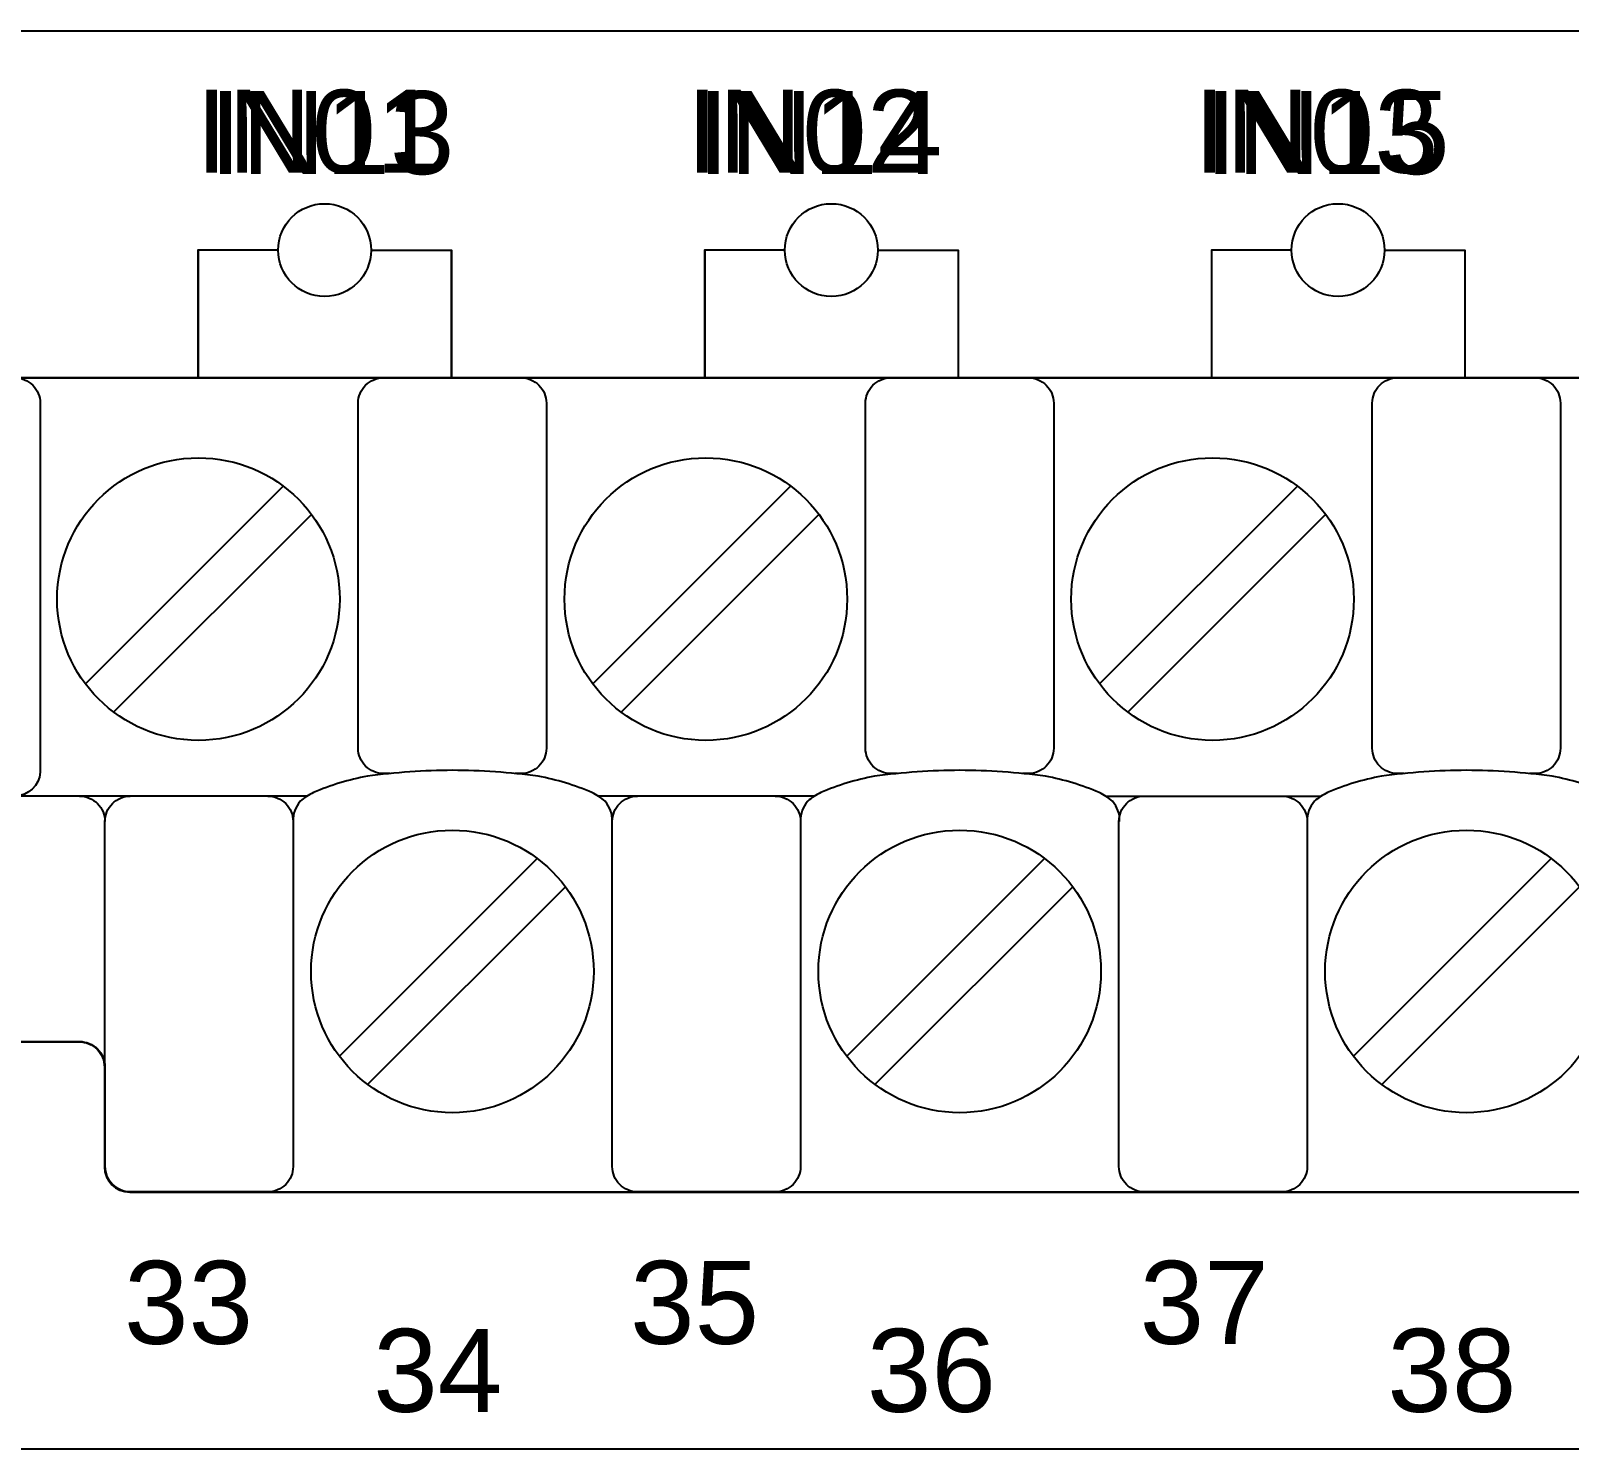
# Model space of a CAD drawing. Extents: x 1 to 47, y 1 to 34.6.
# Drawn here: x 38.675 to 40.497, y 10.856 to 12.536 of the extents above; entities that cross this region are included whole.
import ezdxf

# ---------------------------------------------------------------- set-up
doc = ezdxf.new("R2010")
doc.units = 0
doc.header["$MEASUREMENT"] = 0
for name, color, linetype in [('8_1__0__EMPTY_IO_BOARD_POS', 7, 'CONTINUOUS'), ('8_2__2___8__OPTOISOLATED_I', 7, 'CONTINUOUS'), ('8_3__7___8__OPTOISOLATED_I', 7, 'CONTINUOUS'), ('8_4__C___18__COMMON____6__', 7, 'CONTINUOUS'), ('8_5__D___18__COMMON____6__', 7, 'CONTINUOUS'), ('8_6__E___8__OPTOISOLATED_I', 7, 'CONTINUOUS'), ('8_7__4___18__COMMON____6__', 7, 'CONTINUOUS'), ('8_8__8___8__OPTOISOLATED_I', 7, 'CONTINUOUS'), ('9_0______DWG_', 7, 'CONTINUOUS')]:
    doc.layers.add(name, color=color, linetype=linetype)
doc.styles.add('ARIAL', font='arial.ttf')

msp = doc.modelspace()

# ---------------------------------------------------------------- linework, layer by layer
at = {"layer": '8_1__0__EMPTY_IO_BOARD_POS'}
msp.add_lwpolyline([(38.7624, 11.3088), (38.7624, 11.1908, 0.414213), (38.7924, 11.1608), (43.7743, 11.1608, 0.414214), (43.8043, 11.1908), (43.8043, 11.5038), (43.8952, 11.7486, 0.480048), (43.7501, 11.9468), (43.5159, 11.9468, -0.414214), (43.4859, 11.9768), (43.4859, 12.0949, 0.414212), (43.4559, 12.1249), (43.4559, 12.125), (38.4749, 12.125, 0.414215), (38.4449, 12.095), (38.445, 11.7821), (38.354, 11.5374, 0.47859), (38.4991, 11.3388), (38.7324, 11.3388, -0.414214)], format="xyb", close=True, dxfattribs=at)
at = {"layer": '8_2__2___8__OPTOISOLATED_I'}
for points in [[(38.9681, 12.2765), (38.8732, 12.2765), (38.8732, 12.1253)], [(39.0781, 12.2765), (39.1732, 12.2765), (39.1732, 12.1253)], [(39.5681, 12.2765), (39.4732, 12.2765), (39.4732, 12.1253)], [(39.6781, 12.2765), (39.7732, 12.2765), (39.7732, 12.1253)], [(40.1681, 12.2765), (40.0732, 12.2765), (40.0732, 12.1253)], [(40.2781, 12.2765), (40.3732, 12.2765), (40.3732, 12.1253)], [(38.9741, 11.997), (38.7399, 11.7628)], [(39.5748, 11.997), (39.3407, 11.7628)], [(40.1749, 11.997), (39.9407, 11.7628)], [(39.0075, 11.9635), (38.7733, 11.7294)], [(39.6083, 11.9635), (39.3741, 11.7294)], [(40.2083, 11.9635), (39.9741, 11.7294)], [(39.6031, 11.6299), (39.3472, 11.6299)], [(39.948, 11.6299), (40.2031, 11.6299)], [(39.2747, 11.556), (39.0406, 11.3218)], [(39.8755, 11.556), (39.6413, 11.3218)], [(40.4755, 11.556), (40.2413, 11.3218)], [(39.3082, 11.5225), (39.074, 11.2884)], [(39.9089, 11.5225), (39.6747, 11.2884)], [(40.5089, 11.5225), (40.2748, 11.2884)]]:
    msp.add_lwpolyline(points, dxfattribs=at)
msp.add_lwpolyline([(38.763, 11.3092), (38.763, 11.1912, 0.414213), (38.793, 11.1612), (43.7748, 11.1611, 0.414214), (43.8048, 11.1911), (43.8048, 11.5042), (43.8957, 11.7489, 0.480048), (43.7507, 11.9471), (43.5165, 11.9471, -0.414214), (43.4865, 11.9771), (43.4865, 12.0953, 0.414212), (43.4565, 12.1253), (43.4565, 12.1253), (38.4754, 12.1253, 0.414215), (38.4454, 12.0954), (38.4455, 11.7825), (38.3546, 11.5377, 0.47859), (38.4996, 11.3392), (38.733, 11.3392, -0.414214)], format="xyb", close=True, dxfattribs=at)
for points in [[(39.0023, 11.6299), (38.6442, 11.6299), (38.4583, 11.7197, -0.241986), (38.4454, 11.7396), (38.4454, 12.0953, -0.422157), (38.4721, 12.1252), (38.6564, 12.1253, -0.414214), (38.6864, 12.0953), (38.6864, 11.6582, -0.390527), (38.6564, 11.6299)], [(39.1007, 11.6566), (39.0928, 11.6566, -0.414214), (39.0628, 11.6866), (39.0628, 12.0953, -0.414214), (39.0928, 12.1253), (39.2557, 12.1253, -0.414214), (39.2857, 12.0953), (39.2857, 11.6866, -0.414214), (39.2557, 11.6566), (39.2488, 11.6566)], [(39.7015, 11.6566), (39.6936, 11.6566, -0.414214), (39.6636, 11.6866), (39.6636, 12.0953, -0.414214), (39.6936, 12.1253), (39.8564, 12.1253, -0.414214), (39.8864, 12.0953), (39.8864, 11.6866, -0.414214), (39.8564, 11.6566), (39.8496, 11.6566)], [(40.3015, 11.6566), (40.2936, 11.6566, -0.414214), (40.2636, 11.6866), (40.2636, 12.0953, -0.414214), (40.2936, 12.1253), (40.4564, 12.1253, -0.414214), (40.4864, 12.0953), (40.4864, 11.6866, -0.414214), (40.4564, 11.6566), (40.4496, 11.6566)], [(39.3637, 11.5999, 0.191033), (39.3552, 11.6238, 0.081668), (39.3396, 11.634, 0.0591), (39.2759, 11.6533, 0.034646), (39.1744, 11.6604, 0.03436), (39.0737, 11.6533, 0.0591), (39.01, 11.634, 0.081668), (38.9943, 11.6238, 0.191033), (38.9858, 11.5999)], [(39.9645, 11.5999, 0.191033), (39.956, 11.6238, 0.081668), (39.9403, 11.634, 0.0591), (39.8766, 11.6533, 0.034646), (39.7751, 11.6604, 0.03436), (39.6744, 11.6533, 0.0591), (39.6107, 11.634, 0.081668), (39.5951, 11.6238, 0.191033), (39.5866, 11.5999)], [(40.5645, 11.5999, 0.191033), (40.556, 11.6238, 0.081668), (40.5404, 11.634, 0.0591), (40.4766, 11.6533, 0.034646), (40.3751, 11.6604, 0.03436), (40.2744, 11.6533, 0.0591), (40.2107, 11.634, 0.081668), (40.1951, 11.6238, 0.191033), (40.1866, 11.5999)], [(38.733, 11.6299, -0.414214), (38.763, 11.5999)], [(38.9558, 11.6299, -0.414214), (38.9858, 11.5999), (38.9858, 11.1912, -0.414214), (38.9558, 11.1612), (38.793, 11.1612, -0.414214), (38.763, 11.1912), (38.763, 11.5999, -0.414214), (38.793, 11.6299)], [(39.5566, 11.6299, -0.414214), (39.5866, 11.5999), (39.5866, 11.1912, -0.414214), (39.5566, 11.1612), (39.3937, 11.1612, -0.414214), (39.3637, 11.1912), (39.3637, 11.5999, -0.414214), (39.3937, 11.6299)], [(40.1566, 11.6299, -0.414214), (40.1866, 11.5999), (40.1866, 11.1912, -0.414214), (40.1566, 11.1612), (39.9937, 11.1612, -0.414214), (39.9637, 11.1912), (39.9637, 11.5999, -0.414214), (39.9937, 11.6299)]]:
    msp.add_lwpolyline(points, format="xyb", dxfattribs=at)
for centre, radius in [((39.0231, 12.2765), 0.055), ((39.6231, 12.2765), 0.055), ((40.2231, 12.2765), 0.055), ((38.8737, 11.8632), 0.1673), ((39.4745, 11.8632), 0.1673), ((40.0745, 11.8632), 0.1673), ((39.1744, 11.4222), 0.1673), ((39.7751, 11.4222), 0.1673), ((40.3751, 11.4222), 0.1673)]:
    msp.add_circle(centre, radius, dxfattribs=at)
at = {"layer": '8_3__7___8__OPTOISOLATED_I'}
for points in [[(38.9681, 12.2765), (38.8731, 12.2765), (38.8731, 12.1253)], [(39.0781, 12.2765), (39.1731, 12.2765), (39.1731, 12.1253)], [(39.5681, 12.2765), (39.4731, 12.2765), (39.4731, 12.1253)], [(39.6781, 12.2765), (39.7731, 12.2765), (39.7731, 12.1253)], [(40.1681, 12.2765), (40.0731, 12.2765), (40.0731, 12.1253)], [(40.2781, 12.2765), (40.3731, 12.2765), (40.3731, 12.1253)], [(38.9741, 11.997), (38.7399, 11.7628)], [(39.5748, 11.997), (39.3407, 11.7628)], [(40.1749, 11.997), (39.9407, 11.7628)], [(39.0075, 11.9635), (38.7733, 11.7294)], [(39.6083, 11.9635), (39.3741, 11.7294)], [(40.2083, 11.9635), (39.9741, 11.7294)], [(39.6031, 11.6299), (39.3472, 11.6299)], [(39.948, 11.6299), (40.2031, 11.6299)], [(39.2747, 11.556), (39.0406, 11.3218)], [(39.8755, 11.556), (39.6413, 11.3218)], [(40.4755, 11.556), (40.2413, 11.3218)], [(39.3082, 11.5225), (39.074, 11.2884)], [(39.9089, 11.5225), (39.6747, 11.2884)], [(40.5089, 11.5225), (40.2748, 11.2884)]]:
    msp.add_lwpolyline(points, dxfattribs=at)
msp.add_lwpolyline([(38.763, 11.3092), (38.763, 11.1912, 0.414213), (38.793, 11.1612), (43.7748, 11.1611, 0.414214), (43.8048, 11.1911), (43.8048, 11.5042), (43.8957, 11.7489, 0.480048), (43.7507, 11.9471), (43.5165, 11.9471, -0.414214), (43.4865, 11.9771), (43.4865, 12.0953, 0.414212), (43.4565, 12.1253), (43.4565, 12.1253), (38.4754, 12.1253, 0.414215), (38.4454, 12.0954), (38.4455, 11.7825), (38.3546, 11.5377, 0.47859), (38.4996, 11.3392), (38.733, 11.3392, -0.414214)], format="xyb", close=True, dxfattribs=at)
for points in [[(39.0023, 11.6299), (38.6442, 11.6299), (38.4583, 11.7197, -0.241986), (38.4454, 11.7396), (38.4454, 12.0953, -0.422157), (38.4721, 12.1252), (38.6564, 12.1253, -0.414214), (38.6864, 12.0953), (38.6864, 11.6582, -0.390527), (38.6564, 11.6299)], [(39.1007, 11.6566), (39.0928, 11.6566, -0.414214), (39.0628, 11.6866), (39.0628, 12.0953, -0.414214), (39.0928, 12.1253), (39.2557, 12.1253, -0.414214), (39.2857, 12.0953), (39.2857, 11.6866, -0.414214), (39.2557, 11.6566), (39.2488, 11.6566)], [(39.7015, 11.6566), (39.6936, 11.6566, -0.414214), (39.6636, 11.6866), (39.6636, 12.0953, -0.414214), (39.6936, 12.1253), (39.8564, 12.1253, -0.414214), (39.8864, 12.0953), (39.8864, 11.6866, -0.414214), (39.8564, 11.6566), (39.8496, 11.6566)], [(40.3015, 11.6566), (40.2936, 11.6566, -0.414214), (40.2636, 11.6866), (40.2636, 12.0953, -0.414214), (40.2936, 12.1253), (40.4564, 12.1253, -0.414214), (40.4864, 12.0953), (40.4864, 11.6866, -0.414214), (40.4564, 11.6566), (40.4496, 11.6566)], [(39.3637, 11.5999, 0.191033), (39.3552, 11.6238, 0.081668), (39.3396, 11.634, 0.0591), (39.2759, 11.6533, 0.034646), (39.1744, 11.6604, 0.03436), (39.0737, 11.6533, 0.0591), (39.01, 11.634, 0.081668), (38.9943, 11.6238, 0.191033), (38.9858, 11.5999)], [(39.9645, 11.5999, 0.191033), (39.956, 11.6238, 0.081668), (39.9403, 11.634, 0.0591), (39.8766, 11.6533, 0.034646), (39.7751, 11.6604, 0.03436), (39.6744, 11.6533, 0.0591), (39.6107, 11.634, 0.081668), (39.5951, 11.6238, 0.191033), (39.5866, 11.5999)], [(40.5645, 11.5999, 0.191033), (40.556, 11.6238, 0.081668), (40.5404, 11.634, 0.0591), (40.4766, 11.6533, 0.034646), (40.3751, 11.6604, 0.03436), (40.2744, 11.6533, 0.0591), (40.2107, 11.634, 0.081668), (40.1951, 11.6238, 0.191033), (40.1866, 11.5999)], [(38.733, 11.6299, -0.414214), (38.763, 11.5999)], [(38.9558, 11.6299, -0.414214), (38.9858, 11.5999), (38.9858, 11.1912, -0.414214), (38.9558, 11.1612), (38.793, 11.1612, -0.414214), (38.763, 11.1912), (38.763, 11.5999, -0.414214), (38.793, 11.6299)], [(39.5566, 11.6299, -0.414214), (39.5866, 11.5999), (39.5866, 11.1912, -0.414214), (39.5566, 11.1612), (39.3937, 11.1612, -0.414214), (39.3637, 11.1912), (39.3637, 11.5999, -0.414214), (39.3937, 11.6299)], [(40.1566, 11.6299, -0.414214), (40.1866, 11.5999), (40.1866, 11.1912, -0.414214), (40.1566, 11.1612), (39.9937, 11.1612, -0.414214), (39.9637, 11.1912), (39.9637, 11.5999, -0.414214), (39.9937, 11.6299)]]:
    msp.add_lwpolyline(points, format="xyb", dxfattribs=at)
for centre, radius in [((39.0231, 12.2765), 0.055), ((39.6231, 12.2765), 0.055), ((40.2231, 12.2765), 0.055), ((38.8737, 11.8632), 0.1673), ((39.4745, 11.8632), 0.1673), ((40.0745, 11.8632), 0.1673), ((39.1744, 11.4222), 0.1673), ((39.7751, 11.4222), 0.1673), ((40.3751, 11.4222), 0.1673)]:
    msp.add_circle(centre, radius, dxfattribs=at)
at = {"layer": '8_4__C___18__COMMON____6__'}
for points in [[(38.9681, 12.2765), (38.8731, 12.2765), (38.8731, 12.1253)], [(39.0781, 12.2765), (39.1731, 12.2765), (39.1731, 12.1253)], [(39.5681, 12.2765), (39.4731, 12.2765), (39.4731, 12.1253)], [(39.6781, 12.2765), (39.7731, 12.2765), (39.7731, 12.1253)], [(40.1681, 12.2765), (40.0731, 12.2765), (40.0731, 12.1253)], [(40.2781, 12.2765), (40.3731, 12.2765), (40.3731, 12.1253)], [(38.9741, 11.997), (38.7399, 11.7628)], [(39.5748, 11.997), (39.3407, 11.7628)], [(40.1749, 11.997), (39.9407, 11.7628)], [(39.0075, 11.9635), (38.7733, 11.7294)], [(39.6083, 11.9635), (39.3741, 11.7294)], [(40.2083, 11.9635), (39.9741, 11.7294)], [(39.6031, 11.6299), (39.3472, 11.6299)], [(39.948, 11.6299), (40.2031, 11.6299)], [(39.2747, 11.556), (39.0406, 11.3218)], [(39.8755, 11.556), (39.6413, 11.3218)], [(40.4755, 11.556), (40.2413, 11.3218)], [(39.3082, 11.5225), (39.074, 11.2884)], [(39.9089, 11.5225), (39.6747, 11.2884)], [(40.5089, 11.5225), (40.2748, 11.2884)]]:
    msp.add_lwpolyline(points, dxfattribs=at)
msp.add_lwpolyline([(38.763, 11.3092), (38.763, 11.1912, 0.414213), (38.793, 11.1612), (43.7748, 11.1611, 0.414214), (43.8048, 11.1911), (43.8048, 11.5042), (43.8957, 11.7489, 0.480048), (43.7507, 11.9471), (43.5165, 11.9471, -0.414214), (43.4865, 11.9771), (43.4865, 12.0953, 0.414212), (43.4565, 12.1253), (43.4565, 12.1253), (38.4754, 12.1253, 0.414215), (38.4454, 12.0954), (38.4455, 11.7825), (38.3546, 11.5377, 0.47859), (38.4996, 11.3392), (38.733, 11.3392, -0.414214)], format="xyb", close=True, dxfattribs=at)
for points in [[(39.0023, 11.6299), (38.6442, 11.6299), (38.4583, 11.7197, -0.241986), (38.4454, 11.7396), (38.4454, 12.0953, -0.422157), (38.4721, 12.1252), (38.6564, 12.1253, -0.414214), (38.6864, 12.0953), (38.6864, 11.6582, -0.390527), (38.6564, 11.6299)], [(39.1007, 11.6566), (39.0928, 11.6566, -0.414214), (39.0628, 11.6866), (39.0628, 12.0953, -0.414214), (39.0928, 12.1253), (39.2557, 12.1253, -0.414214), (39.2857, 12.0953), (39.2857, 11.6866, -0.414214), (39.2557, 11.6566), (39.2488, 11.6566)], [(39.7015, 11.6566), (39.6936, 11.6566, -0.414214), (39.6636, 11.6866), (39.6636, 12.0953, -0.414214), (39.6936, 12.1253), (39.8564, 12.1253, -0.414214), (39.8864, 12.0953), (39.8864, 11.6866, -0.414214), (39.8564, 11.6566), (39.8496, 11.6566)], [(40.3015, 11.6566), (40.2936, 11.6566, -0.414214), (40.2636, 11.6866), (40.2636, 12.0953, -0.414214), (40.2936, 12.1253), (40.4564, 12.1253, -0.414214), (40.4864, 12.0953), (40.4864, 11.6866, -0.414214), (40.4564, 11.6566), (40.4496, 11.6566)], [(39.3637, 11.5999, 0.191033), (39.3552, 11.6238, 0.081668), (39.3396, 11.634, 0.0591), (39.2759, 11.6533, 0.034646), (39.1744, 11.6604, 0.03436), (39.0737, 11.6533, 0.0591), (39.01, 11.634, 0.081668), (38.9943, 11.6238, 0.191033), (38.9858, 11.5999)], [(39.9645, 11.5999, 0.191033), (39.956, 11.6238, 0.081668), (39.9403, 11.634, 0.0591), (39.8766, 11.6533, 0.034646), (39.7751, 11.6604, 0.03436), (39.6744, 11.6533, 0.0591), (39.6107, 11.634, 0.081668), (39.5951, 11.6238, 0.191033), (39.5866, 11.5999)], [(40.5645, 11.5999, 0.191033), (40.556, 11.6238, 0.081668), (40.5404, 11.634, 0.0591), (40.4766, 11.6533, 0.034646), (40.3751, 11.6604, 0.03436), (40.2744, 11.6533, 0.0591), (40.2107, 11.634, 0.081668), (40.1951, 11.6238, 0.191033), (40.1866, 11.5999)], [(38.733, 11.6299, -0.414214), (38.763, 11.5999)], [(38.9558, 11.6299, -0.414214), (38.9858, 11.5999), (38.9858, 11.1912, -0.414214), (38.9558, 11.1612), (38.793, 11.1612, -0.414214), (38.763, 11.1912), (38.763, 11.5999, -0.414214), (38.793, 11.6299)], [(39.5566, 11.6299, -0.414214), (39.5866, 11.5999), (39.5866, 11.1912, -0.414214), (39.5566, 11.1612), (39.3937, 11.1612, -0.414214), (39.3637, 11.1912), (39.3637, 11.5999, -0.414214), (39.3937, 11.6299)], [(40.1566, 11.6299, -0.414214), (40.1866, 11.5999), (40.1866, 11.1912, -0.414214), (40.1566, 11.1612), (39.9937, 11.1612, -0.414214), (39.9637, 11.1912), (39.9637, 11.5999, -0.414214), (39.9937, 11.6299)]]:
    msp.add_lwpolyline(points, format="xyb", dxfattribs=at)
for centre, radius in [((39.0231, 12.2765), 0.055), ((39.6231, 12.2765), 0.055), ((40.2231, 12.2765), 0.055), ((38.8737, 11.8632), 0.1673), ((39.4745, 11.8632), 0.1673), ((40.0745, 11.8632), 0.1673), ((39.1744, 11.4222), 0.1673), ((39.7751, 11.4222), 0.1673), ((40.3751, 11.4222), 0.1673)]:
    msp.add_circle(centre, radius, dxfattribs=at)
at = {"layer": '8_5__D___18__COMMON____6__'}
for points in [[(38.9681, 12.2765), (38.8731, 12.2765), (38.8731, 12.1253)], [(39.0781, 12.2765), (39.1731, 12.2765), (39.1731, 12.1253)], [(39.5681, 12.2765), (39.4731, 12.2765), (39.4731, 12.1253)], [(39.6781, 12.2765), (39.7731, 12.2765), (39.7731, 12.1253)], [(40.1681, 12.2765), (40.0731, 12.2765), (40.0731, 12.1253)], [(40.2781, 12.2765), (40.3731, 12.2765), (40.3731, 12.1253)], [(38.9741, 11.997), (38.7399, 11.7628)], [(39.5748, 11.997), (39.3407, 11.7628)], [(40.1749, 11.997), (39.9407, 11.7628)], [(39.0075, 11.9635), (38.7733, 11.7294)], [(39.6083, 11.9635), (39.3741, 11.7294)], [(40.2083, 11.9635), (39.9741, 11.7294)], [(39.6031, 11.6299), (39.3472, 11.6299)], [(39.948, 11.6299), (40.2031, 11.6299)], [(39.2747, 11.556), (39.0406, 11.3218)], [(39.8755, 11.556), (39.6413, 11.3218)], [(40.4755, 11.556), (40.2413, 11.3218)], [(39.3082, 11.5225), (39.074, 11.2884)], [(39.9089, 11.5225), (39.6747, 11.2884)], [(40.5089, 11.5225), (40.2748, 11.2884)]]:
    msp.add_lwpolyline(points, dxfattribs=at)
msp.add_lwpolyline([(38.763, 11.3092), (38.763, 11.1912, 0.414213), (38.793, 11.1612), (43.7748, 11.1611, 0.414214), (43.8048, 11.1911), (43.8048, 11.5042), (43.8957, 11.7489, 0.480048), (43.7507, 11.9471), (43.5165, 11.9471, -0.414214), (43.4865, 11.9771), (43.4865, 12.0953, 0.414212), (43.4565, 12.1253), (43.4565, 12.1253), (38.4754, 12.1253, 0.414215), (38.4454, 12.0954), (38.4455, 11.7825), (38.3546, 11.5377, 0.47859), (38.4996, 11.3392), (38.733, 11.3392, -0.414214)], format="xyb", close=True, dxfattribs=at)
for points in [[(39.0023, 11.6299), (38.6442, 11.6299), (38.4583, 11.7197, -0.241986), (38.4454, 11.7396), (38.4454, 12.0953, -0.422157), (38.4721, 12.1252), (38.6564, 12.1253, -0.414214), (38.6864, 12.0953), (38.6864, 11.6582, -0.390527), (38.6564, 11.6299)], [(39.1007, 11.6566), (39.0928, 11.6566, -0.414214), (39.0628, 11.6866), (39.0628, 12.0953, -0.414214), (39.0928, 12.1253), (39.2557, 12.1253, -0.414214), (39.2857, 12.0953), (39.2857, 11.6866, -0.414214), (39.2557, 11.6566), (39.2488, 11.6566)], [(39.7015, 11.6566), (39.6936, 11.6566, -0.414214), (39.6636, 11.6866), (39.6636, 12.0953, -0.414214), (39.6936, 12.1253), (39.8564, 12.1253, -0.414214), (39.8864, 12.0953), (39.8864, 11.6866, -0.414214), (39.8564, 11.6566), (39.8496, 11.6566)], [(40.3015, 11.6566), (40.2936, 11.6566, -0.414214), (40.2636, 11.6866), (40.2636, 12.0953, -0.414214), (40.2936, 12.1253), (40.4564, 12.1253, -0.414214), (40.4864, 12.0953), (40.4864, 11.6866, -0.414214), (40.4564, 11.6566), (40.4496, 11.6566)], [(39.3637, 11.5999, 0.191033), (39.3552, 11.6238, 0.081668), (39.3396, 11.634, 0.0591), (39.2759, 11.6533, 0.034646), (39.1744, 11.6604, 0.03436), (39.0737, 11.6533, 0.0591), (39.01, 11.634, 0.081668), (38.9943, 11.6238, 0.191033), (38.9858, 11.5999)], [(39.9645, 11.5999, 0.191033), (39.956, 11.6238, 0.081668), (39.9403, 11.634, 0.0591), (39.8766, 11.6533, 0.034646), (39.7751, 11.6604, 0.03436), (39.6744, 11.6533, 0.0591), (39.6107, 11.634, 0.081668), (39.5951, 11.6238, 0.191033), (39.5866, 11.5999)], [(40.5645, 11.5999, 0.191033), (40.556, 11.6238, 0.081668), (40.5404, 11.634, 0.0591), (40.4766, 11.6533, 0.034646), (40.3751, 11.6604, 0.03436), (40.2744, 11.6533, 0.0591), (40.2107, 11.634, 0.081668), (40.1951, 11.6238, 0.191033), (40.1866, 11.5999)], [(38.733, 11.6299, -0.414214), (38.763, 11.5999)], [(38.9558, 11.6299, -0.414214), (38.9858, 11.5999), (38.9858, 11.1912, -0.414214), (38.9558, 11.1612), (38.793, 11.1612, -0.414214), (38.763, 11.1912), (38.763, 11.5999, -0.414214), (38.793, 11.6299)], [(39.5566, 11.6299, -0.414214), (39.5866, 11.5999), (39.5866, 11.1912, -0.414214), (39.5566, 11.1612), (39.3937, 11.1612, -0.414214), (39.3637, 11.1912), (39.3637, 11.5999, -0.414214), (39.3937, 11.6299)], [(40.1566, 11.6299, -0.414214), (40.1866, 11.5999), (40.1866, 11.1912, -0.414214), (40.1566, 11.1612), (39.9937, 11.1612, -0.414214), (39.9637, 11.1912), (39.9637, 11.5999, -0.414214), (39.9937, 11.6299)]]:
    msp.add_lwpolyline(points, format="xyb", dxfattribs=at)
for centre, radius in [((39.0231, 12.2765), 0.055), ((39.6231, 12.2765), 0.055), ((40.2231, 12.2765), 0.055), ((38.8737, 11.8632), 0.1673), ((39.4745, 11.8632), 0.1673), ((40.0745, 11.8632), 0.1673), ((39.1744, 11.4222), 0.1673), ((39.7751, 11.4222), 0.1673), ((40.3751, 11.4222), 0.1673)]:
    msp.add_circle(centre, radius, dxfattribs=at)
at = {"layer": '8_6__E___8__OPTOISOLATED_I'}
for points in [[(38.9681, 12.2765), (38.8731, 12.2765), (38.8731, 12.1253)], [(39.0781, 12.2765), (39.1731, 12.2765), (39.1731, 12.1253)], [(39.5681, 12.2765), (39.4731, 12.2765), (39.4731, 12.1253)], [(39.6781, 12.2765), (39.7731, 12.2765), (39.7731, 12.1253)], [(40.1681, 12.2765), (40.0731, 12.2765), (40.0731, 12.1253)], [(40.2781, 12.2765), (40.3731, 12.2765), (40.3731, 12.1253)], [(38.9741, 11.997), (38.7399, 11.7628)], [(39.5748, 11.997), (39.3407, 11.7628)], [(40.1749, 11.997), (39.9407, 11.7628)], [(39.0075, 11.9635), (38.7733, 11.7294)], [(39.6083, 11.9635), (39.3741, 11.7294)], [(40.2083, 11.9635), (39.9741, 11.7294)], [(39.6031, 11.6299), (39.3472, 11.6299)], [(39.948, 11.6299), (40.2031, 11.6299)], [(39.2747, 11.556), (39.0406, 11.3218)], [(39.8755, 11.556), (39.6413, 11.3218)], [(40.4755, 11.556), (40.2413, 11.3218)], [(39.3082, 11.5225), (39.074, 11.2884)], [(39.9089, 11.5225), (39.6747, 11.2884)], [(40.5089, 11.5225), (40.2748, 11.2884)]]:
    msp.add_lwpolyline(points, dxfattribs=at)
msp.add_lwpolyline([(38.763, 11.3092), (38.763, 11.1912, 0.414213), (38.793, 11.1612), (43.7748, 11.1611, 0.414214), (43.8048, 11.1911), (43.8048, 11.5042), (43.8957, 11.7489, 0.480048), (43.7507, 11.9471), (43.5165, 11.9471, -0.414214), (43.4865, 11.9771), (43.4865, 12.0953, 0.414212), (43.4565, 12.1253), (43.4565, 12.1253), (38.4754, 12.1253, 0.414215), (38.4454, 12.0954), (38.4455, 11.7825), (38.3546, 11.5377, 0.47859), (38.4996, 11.3392), (38.733, 11.3392, -0.414214)], format="xyb", close=True, dxfattribs=at)
for points in [[(39.0023, 11.6299), (38.6442, 11.6299), (38.4583, 11.7197, -0.241986), (38.4454, 11.7396), (38.4454, 12.0953, -0.422157), (38.4721, 12.1252), (38.6564, 12.1253, -0.414214), (38.6864, 12.0953), (38.6864, 11.6582, -0.390527), (38.6564, 11.6299)], [(39.1007, 11.6566), (39.0928, 11.6566, -0.414214), (39.0628, 11.6866), (39.0628, 12.0953, -0.414214), (39.0928, 12.1253), (39.2557, 12.1253, -0.414214), (39.2857, 12.0953), (39.2857, 11.6866, -0.414214), (39.2557, 11.6566), (39.2488, 11.6566)], [(39.7015, 11.6566), (39.6936, 11.6566, -0.414214), (39.6636, 11.6866), (39.6636, 12.0953, -0.414214), (39.6936, 12.1253), (39.8564, 12.1253, -0.414214), (39.8864, 12.0953), (39.8864, 11.6866, -0.414214), (39.8564, 11.6566), (39.8496, 11.6566)], [(40.3015, 11.6566), (40.2936, 11.6566, -0.414214), (40.2636, 11.6866), (40.2636, 12.0953, -0.414214), (40.2936, 12.1253), (40.4564, 12.1253, -0.414214), (40.4864, 12.0953), (40.4864, 11.6866, -0.414214), (40.4564, 11.6566), (40.4496, 11.6566)], [(39.3637, 11.5999, 0.191033), (39.3552, 11.6238, 0.081668), (39.3396, 11.634, 0.0591), (39.2759, 11.6533, 0.034646), (39.1744, 11.6604, 0.03436), (39.0737, 11.6533, 0.0591), (39.01, 11.634, 0.081668), (38.9943, 11.6238, 0.191033), (38.9858, 11.5999)], [(39.9645, 11.5999, 0.191033), (39.956, 11.6238, 0.081668), (39.9403, 11.634, 0.0591), (39.8766, 11.6533, 0.034646), (39.7751, 11.6604, 0.03436), (39.6744, 11.6533, 0.0591), (39.6107, 11.634, 0.081668), (39.5951, 11.6238, 0.191033), (39.5866, 11.5999)], [(40.5645, 11.5999, 0.191033), (40.556, 11.6238, 0.081668), (40.5404, 11.634, 0.0591), (40.4766, 11.6533, 0.034646), (40.3751, 11.6604, 0.03436), (40.2744, 11.6533, 0.0591), (40.2107, 11.634, 0.081668), (40.1951, 11.6238, 0.191033), (40.1866, 11.5999)], [(38.733, 11.6299, -0.414214), (38.763, 11.5999)], [(38.9558, 11.6299, -0.414214), (38.9858, 11.5999), (38.9858, 11.1912, -0.414214), (38.9558, 11.1612), (38.793, 11.1612, -0.414214), (38.763, 11.1912), (38.763, 11.5999, -0.414214), (38.793, 11.6299)], [(39.5566, 11.6299, -0.414214), (39.5866, 11.5999), (39.5866, 11.1912, -0.414214), (39.5566, 11.1612), (39.3937, 11.1612, -0.414214), (39.3637, 11.1912), (39.3637, 11.5999, -0.414214), (39.3937, 11.6299)], [(40.1566, 11.6299, -0.414214), (40.1866, 11.5999), (40.1866, 11.1912, -0.414214), (40.1566, 11.1612), (39.9937, 11.1612, -0.414214), (39.9637, 11.1912), (39.9637, 11.5999, -0.414214), (39.9937, 11.6299)]]:
    msp.add_lwpolyline(points, format="xyb", dxfattribs=at)
for centre, radius in [((39.0231, 12.2765), 0.055), ((39.6231, 12.2765), 0.055), ((40.2231, 12.2765), 0.055), ((38.8737, 11.8632), 0.1673), ((39.4745, 11.8632), 0.1673), ((40.0745, 11.8632), 0.1673), ((39.1744, 11.4222), 0.1673), ((39.7751, 11.4222), 0.1673), ((40.3751, 11.4222), 0.1673)]:
    msp.add_circle(centre, radius, dxfattribs=at)
at = {"layer": '8_7__4___18__COMMON____6__'}
for points in [[(38.9681, 12.2765), (38.8732, 12.2765), (38.8732, 12.1253)], [(39.0781, 12.2765), (39.1732, 12.2765), (39.1732, 12.1253)], [(39.5681, 12.2765), (39.4732, 12.2765), (39.4732, 12.1253)], [(39.6781, 12.2765), (39.7732, 12.2765), (39.7732, 12.1253)], [(40.1681, 12.2765), (40.0732, 12.2765), (40.0732, 12.1253)], [(40.2781, 12.2765), (40.3732, 12.2765), (40.3732, 12.1253)], [(38.9741, 11.997), (38.7399, 11.7628)], [(39.5748, 11.997), (39.3407, 11.7628)], [(40.1749, 11.997), (39.9407, 11.7628)], [(39.0075, 11.9635), (38.7733, 11.7294)], [(39.6083, 11.9635), (39.3741, 11.7294)], [(40.2083, 11.9635), (39.9741, 11.7294)], [(39.6031, 11.6299), (39.3472, 11.6299)], [(39.948, 11.6299), (40.2031, 11.6299)], [(39.2747, 11.556), (39.0406, 11.3218)], [(39.8755, 11.556), (39.6413, 11.3218)], [(40.4755, 11.556), (40.2413, 11.3218)], [(39.3082, 11.5225), (39.074, 11.2884)], [(39.9089, 11.5225), (39.6747, 11.2884)], [(40.5089, 11.5225), (40.2748, 11.2884)]]:
    msp.add_lwpolyline(points, dxfattribs=at)
msp.add_lwpolyline([(38.763, 11.3092), (38.763, 11.1912, 0.414213), (38.793, 11.1612), (43.7748, 11.1611, 0.414214), (43.8048, 11.1911), (43.8048, 11.5042), (43.8957, 11.7489, 0.480048), (43.7507, 11.9471), (43.5165, 11.9471, -0.414214), (43.4865, 11.9771), (43.4865, 12.0953, 0.414212), (43.4565, 12.1253), (43.4565, 12.1253), (38.4754, 12.1253, 0.414215), (38.4454, 12.0954), (38.4455, 11.7825), (38.3546, 11.5377, 0.47859), (38.4996, 11.3392), (38.733, 11.3392, -0.414214)], format="xyb", close=True, dxfattribs=at)
for points in [[(39.0023, 11.6299), (38.6442, 11.6299), (38.4583, 11.7197, -0.241986), (38.4454, 11.7396), (38.4454, 12.0953, -0.422157), (38.4721, 12.1252), (38.6564, 12.1253, -0.414214), (38.6864, 12.0953), (38.6864, 11.6582, -0.390527), (38.6564, 11.6299)], [(39.1007, 11.6566), (39.0928, 11.6566, -0.414214), (39.0628, 11.6866), (39.0628, 12.0953, -0.414214), (39.0928, 12.1253), (39.2557, 12.1253, -0.414214), (39.2857, 12.0953), (39.2857, 11.6866, -0.414214), (39.2557, 11.6566), (39.2488, 11.6566)], [(39.7015, 11.6566), (39.6936, 11.6566, -0.414214), (39.6636, 11.6866), (39.6636, 12.0953, -0.414214), (39.6936, 12.1253), (39.8564, 12.1253, -0.414214), (39.8864, 12.0953), (39.8864, 11.6866, -0.414214), (39.8564, 11.6566), (39.8496, 11.6566)], [(40.3015, 11.6566), (40.2936, 11.6566, -0.414214), (40.2636, 11.6866), (40.2636, 12.0953, -0.414214), (40.2936, 12.1253), (40.4564, 12.1253, -0.414214), (40.4864, 12.0953), (40.4864, 11.6866, -0.414214), (40.4564, 11.6566), (40.4496, 11.6566)], [(39.3637, 11.5999, 0.191033), (39.3552, 11.6238, 0.081668), (39.3396, 11.634, 0.0591), (39.2759, 11.6533, 0.034646), (39.1744, 11.6604, 0.03436), (39.0737, 11.6533, 0.0591), (39.01, 11.634, 0.081668), (38.9943, 11.6238, 0.191033), (38.9858, 11.5999)], [(39.9645, 11.5999, 0.191033), (39.956, 11.6238, 0.081668), (39.9403, 11.634, 0.0591), (39.8766, 11.6533, 0.034646), (39.7751, 11.6604, 0.03436), (39.6744, 11.6533, 0.0591), (39.6107, 11.634, 0.081668), (39.5951, 11.6238, 0.191033), (39.5866, 11.5999)], [(40.5645, 11.5999, 0.191033), (40.556, 11.6238, 0.081668), (40.5404, 11.634, 0.0591), (40.4766, 11.6533, 0.034646), (40.3751, 11.6604, 0.03436), (40.2744, 11.6533, 0.0591), (40.2107, 11.634, 0.081668), (40.1951, 11.6238, 0.191033), (40.1866, 11.5999)], [(38.733, 11.6299, -0.414214), (38.763, 11.5999)], [(38.9558, 11.6299, -0.414214), (38.9858, 11.5999), (38.9858, 11.1912, -0.414214), (38.9558, 11.1612), (38.793, 11.1612, -0.414214), (38.763, 11.1912), (38.763, 11.5999, -0.414214), (38.793, 11.6299)], [(39.5566, 11.6299, -0.414214), (39.5866, 11.5999), (39.5866, 11.1912, -0.414214), (39.5566, 11.1612), (39.3937, 11.1612, -0.414214), (39.3637, 11.1912), (39.3637, 11.5999, -0.414214), (39.3937, 11.6299)], [(40.1566, 11.6299, -0.414214), (40.1866, 11.5999), (40.1866, 11.1912, -0.414214), (40.1566, 11.1612), (39.9937, 11.1612, -0.414214), (39.9637, 11.1912), (39.9637, 11.5999, -0.414214), (39.9937, 11.6299)]]:
    msp.add_lwpolyline(points, format="xyb", dxfattribs=at)
for centre, radius in [((39.0231, 12.2765), 0.055), ((39.6231, 12.2765), 0.055), ((40.2231, 12.2765), 0.055), ((38.8737, 11.8632), 0.1673), ((39.4745, 11.8632), 0.1673), ((40.0745, 11.8632), 0.1673), ((39.1744, 11.4222), 0.1673), ((39.7751, 11.4222), 0.1673), ((40.3751, 11.4222), 0.1673)]:
    msp.add_circle(centre, radius, dxfattribs=at)
at = {"layer": '8_8__8___8__OPTOISOLATED_I'}
for points in [[(38.9681, 12.2765), (38.8731, 12.2765), (38.8731, 12.1253)], [(39.0781, 12.2765), (39.1731, 12.2765), (39.1731, 12.1253)], [(39.5681, 12.2765), (39.4731, 12.2765), (39.4731, 12.1253)], [(39.6781, 12.2765), (39.7731, 12.2765), (39.7731, 12.1253)], [(40.1681, 12.2765), (40.0731, 12.2765), (40.0731, 12.1253)], [(40.2781, 12.2765), (40.3731, 12.2765), (40.3731, 12.1253)], [(38.9741, 11.997), (38.7399, 11.7628)], [(39.5748, 11.997), (39.3407, 11.7628)], [(40.1749, 11.997), (39.9407, 11.7628)], [(39.0075, 11.9635), (38.7733, 11.7294)], [(39.6083, 11.9635), (39.3741, 11.7294)], [(40.2083, 11.9635), (39.9741, 11.7294)], [(39.6031, 11.6299), (39.3472, 11.6299)], [(39.948, 11.6299), (40.2031, 11.6299)], [(39.2747, 11.556), (39.0406, 11.3218)], [(39.8755, 11.556), (39.6413, 11.3218)], [(40.4755, 11.556), (40.2413, 11.3218)], [(39.3082, 11.5225), (39.074, 11.2884)], [(39.9089, 11.5225), (39.6747, 11.2884)], [(40.5089, 11.5225), (40.2748, 11.2884)]]:
    msp.add_lwpolyline(points, dxfattribs=at)
msp.add_lwpolyline([(38.763, 11.3092), (38.763, 11.1912, 0.414213), (38.793, 11.1612), (43.7748, 11.1611, 0.414214), (43.8048, 11.1911), (43.8048, 11.5042), (43.8957, 11.7489, 0.480048), (43.7507, 11.9471), (43.5165, 11.9471, -0.414214), (43.4865, 11.9771), (43.4865, 12.0953, 0.414212), (43.4565, 12.1253), (43.4565, 12.1253), (38.4754, 12.1253, 0.414215), (38.4454, 12.0954), (38.4455, 11.7825), (38.3546, 11.5377, 0.47859), (38.4996, 11.3392), (38.733, 11.3392, -0.414214)], format="xyb", close=True, dxfattribs=at)
for points in [[(39.0023, 11.6299), (38.6442, 11.6299), (38.4583, 11.7197, -0.241986), (38.4454, 11.7396), (38.4454, 12.0953, -0.422157), (38.4721, 12.1252), (38.6564, 12.1253, -0.414214), (38.6864, 12.0953), (38.6864, 11.6582, -0.390527), (38.6564, 11.6299)], [(39.1007, 11.6566), (39.0928, 11.6566, -0.414214), (39.0628, 11.6866), (39.0628, 12.0953, -0.414214), (39.0928, 12.1253), (39.2557, 12.1253, -0.414214), (39.2857, 12.0953), (39.2857, 11.6866, -0.414214), (39.2557, 11.6566), (39.2488, 11.6566)], [(39.7015, 11.6566), (39.6936, 11.6566, -0.414214), (39.6636, 11.6866), (39.6636, 12.0953, -0.414214), (39.6936, 12.1253), (39.8564, 12.1253, -0.414214), (39.8864, 12.0953), (39.8864, 11.6866, -0.414214), (39.8564, 11.6566), (39.8496, 11.6566)], [(40.3015, 11.6566), (40.2936, 11.6566, -0.414214), (40.2636, 11.6866), (40.2636, 12.0953, -0.414214), (40.2936, 12.1253), (40.4564, 12.1253, -0.414214), (40.4864, 12.0953), (40.4864, 11.6866, -0.414214), (40.4564, 11.6566), (40.4496, 11.6566)], [(39.3637, 11.5999, 0.191033), (39.3552, 11.6238, 0.081668), (39.3396, 11.634, 0.0591), (39.2759, 11.6533, 0.034646), (39.1744, 11.6604, 0.03436), (39.0737, 11.6533, 0.0591), (39.01, 11.634, 0.081668), (38.9943, 11.6238, 0.191033), (38.9858, 11.5999)], [(39.9645, 11.5999, 0.191033), (39.956, 11.6238, 0.081668), (39.9403, 11.634, 0.0591), (39.8766, 11.6533, 0.034646), (39.7751, 11.6604, 0.03436), (39.6744, 11.6533, 0.0591), (39.6107, 11.634, 0.081668), (39.5951, 11.6238, 0.191033), (39.5866, 11.5999)], [(40.5645, 11.5999, 0.191033), (40.556, 11.6238, 0.081668), (40.5404, 11.634, 0.0591), (40.4766, 11.6533, 0.034646), (40.3751, 11.6604, 0.03436), (40.2744, 11.6533, 0.0591), (40.2107, 11.634, 0.081668), (40.1951, 11.6238, 0.191033), (40.1866, 11.5999)], [(38.733, 11.6299, -0.414214), (38.763, 11.5999)], [(38.9558, 11.6299, -0.414214), (38.9858, 11.5999), (38.9858, 11.1912, -0.414214), (38.9558, 11.1612), (38.793, 11.1612, -0.414214), (38.763, 11.1912), (38.763, 11.5999, -0.414214), (38.793, 11.6299)], [(39.5566, 11.6299, -0.414214), (39.5866, 11.5999), (39.5866, 11.1912, -0.414214), (39.5566, 11.1612), (39.3937, 11.1612, -0.414214), (39.3637, 11.1912), (39.3637, 11.5999, -0.414214), (39.3937, 11.6299)], [(40.1566, 11.6299, -0.414214), (40.1866, 11.5999), (40.1866, 11.1912, -0.414214), (40.1566, 11.1612), (39.9937, 11.1612, -0.414214), (39.9637, 11.1912), (39.9637, 11.5999, -0.414214), (39.9937, 11.6299)]]:
    msp.add_lwpolyline(points, format="xyb", dxfattribs=at)
for centre, radius in [((39.0231, 12.2765), 0.055), ((39.6231, 12.2765), 0.055), ((40.2231, 12.2765), 0.055), ((38.8737, 11.8632), 0.1673), ((39.4745, 11.8632), 0.1673), ((40.0745, 11.8632), 0.1673), ((39.1744, 11.4222), 0.1673), ((39.7751, 11.4222), 0.1673), ((40.3751, 11.4222), 0.1673)]:
    msp.add_circle(centre, radius, dxfattribs=at)
at = {"layer": '9_0______DWG_'}
msp.add_lwpolyline([(27.2942, 12.5363), (43.9545, 12.5363, -0.468367), (44.0044, 12.4763), (44.0044, 10.9063, -0.414132), (43.9545, 10.8563), (27.2942, 10.8563, -0.414214), (27.2442, 10.9063), (27.2442, 12.4863, -0.414287)], format="xyb", close=True, dxfattribs=at)

# ---------------------------------------------------------------- texts
at = {"layer": '8_2__2___8__OPTOISOLATED_I', "style": 'ARIAL'}
for s, p in [('IN01', (38.8702, 12.3681)), ('IN02', (39.4513, 12.3681)), ('IN03', (40.0521, 12.3681))]:
    msp.add_text(s, height=0.09833, dxfattribs=at).set_placement(p)
at = {"layer": '8_3__7___8__OPTOISOLATED_I', "style": 'ARIAL'}
for s, p in [('IN01', (38.8702, 12.3681)), ('IN02', (39.4512, 12.3681)), ('IN03', (40.0521, 12.3681))]:
    msp.add_text(s, height=0.09833, dxfattribs=at).set_placement(p)
at = {"layer": '8_4__C___18__COMMON____6__', "style": 'ARIAL'}
for s, p in [('IN13', (38.8867, 12.3665)), ('IN14', (39.4643, 12.3665)), ('IN15', (40.0651, 12.3665))]:
    msp.add_text(s, height=0.09833, dxfattribs=at).set_placement(p)
at = {"layer": '8_5__D___18__COMMON____6__', "style": 'ARIAL'}
for s, p in [('IN13', (38.8867, 12.3665)), ('IN14', (39.4643, 12.3665)), ('IN15', (40.0651, 12.3665))]:
    msp.add_text(s, height=0.09833, dxfattribs=at).set_placement(p)
at = {"layer": '8_6__E___8__OPTOISOLATED_I', "style": 'ARIAL'}
for s, p in [('IN01', (38.8702, 12.3681)), ('IN02', (39.4512, 12.3681)), ('IN03', (40.0521, 12.3681))]:
    msp.add_text(s, height=0.09833, dxfattribs=at).set_placement(p)
at = {"layer": '8_7__4___18__COMMON____6__', "style": 'ARIAL'}
for s, p in [('IN13', (38.8867, 12.3665)), ('IN14', (39.4643, 12.3665)), ('IN15', (40.0652, 12.3665))]:
    msp.add_text(s, height=0.09833, dxfattribs=at).set_placement(p)
at = {"layer": '8_8__8___8__OPTOISOLATED_I', "style": 'ARIAL'}
for s, p in [('IN01', (38.8702, 12.3681)), ('IN02', (39.4512, 12.3681)), ('IN03', (40.0521, 12.3681))]:
    msp.add_text(s, height=0.09833, dxfattribs=at).set_placement(p)
at = {"layer": '9_0______DWG_', "style": 'ARIAL'}
for s, p in [('33', (38.7856, 10.9811)), ('35', (39.3848, 10.9811)), ('37', (39.9882, 10.9811)), ('34', (39.0807, 10.9006)), ('36', (39.6652, 10.9006)), ('38', (40.2815, 10.9006))]:
    msp.add_text(s, height=0.09833, dxfattribs=at).set_placement(p)

doc.saveas('drawing.dxf')
